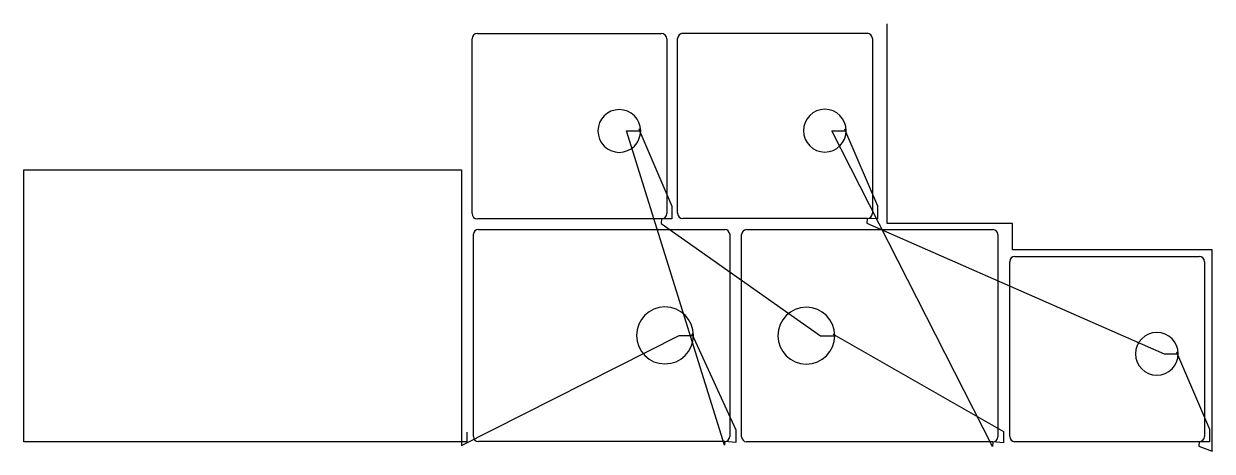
# Model space of a CAD drawing. Header units: metres. Extents: x 20 to 2523, y 0 to 900.
import ezdxf

# ---------------------------------------------------------------- set-up
doc = ezdxf.new("R2010")
doc.units = ezdxf.units.M

msp = doc.modelspace()

# ---------------------------------------------------------------- linework, layer by layer
at = {"layer": 'TOOL_0'}
for p, q in [((975.332, 879.408), (1363.332, 879.408)), ((1408.189, 880.001), (1796.189, 880.001)), ((1838.457, 899.001), (1838.457, 900.001)), ((1838.457, 479.527), (1838.457, 899.001)), ((964.232, 500.308), (964.232, 868.308)), ((1374.432, 868.308), (1374.432, 500.308)), ((1397.089, 500.901), (1397.089, 868.901)), ((1807.289, 868.901), (1807.289, 500.901)), ((1319.332, 674.307), (1315.796, 677.843)), ((1315.796, 677.843), (1385.293, 515.91)), ((1752.189, 674.901), (1748.653, 678.437)), ((1748.653, 678.437), (1818.15, 516.503)), ((1495.934, 12.631), (1289.332, 674.307)), ((1289.332, 674.307), (1319.332, 674.307)), ((2060.479, 10.232), (1722.189, 674.901)), ((1722.189, 674.901), (1752.189, 674.901)), ((20, 20.001), (20, 592.201)), ((20, 592.201), (942.2, 592.201)), ((942.2, 592.201), (942.2, 20.001)), ((1385.293, 515.91), (1385.293, 489.035)), ((1818.15, 516.503), (1818.15, 489.628)), ((1363.332, 489.208), (975.332, 489.208)), ((1363.332, 489.208), (1362.687, 479.797)), ((1362.687, 479.797), (1698.198, 243.252)), ((1385.293, 489.035), (1363.332, 489.208)), ((1796.189, 489.801), (1408.189, 489.801)), ((1796.189, 489.801), (1795.544, 480.39)), ((1795.544, 480.39), (2421.597, 205.102)), ((1818.15, 489.628), (1796.189, 489.801)), ((2102.737, 479.527), (1838.457, 479.527)), ((2102.737, 423.845), (2102.737, 479.527)), ((967.272, 30.844), (967.272, 456.844)), ((977.522, 467.094), (1496.522, 467.094)), ((1506.772, 456.844), (1506.772, 30.844)), ((1531.947, 30.252), (1531.947, 456.252)), ((1542.197, 466.502), (2061.197, 466.502)), ((2071.447, 456.252), (2071.447, 30.252)), ((2523.135, 423.845), (2102.737, 423.845)), ((2107.596, 410.202), (2495.596, 410.202)), ((2523.135, 1.001), (2523.135, 423.845)), ((2096.496, 31.102), (2096.496, 399.102)), ((2506.696, 399.102), (2506.696, 31.102)), ((942.2, 12.333), (1400.522, 243.844)), ((1400.522, 243.844), (1430.522, 243.844)), ((1430.522, 243.844), (1426.986, 247.38)), ((1426.986, 247.38), (1519.436, 44.735)), ((1698.198, 243.252), (1728.198, 243.252)), ((1728.198, 243.252), (1724.662, 246.788)), ((1724.662, 246.788), (2083.369, 41.747)), ((2421.597, 205.102), (2451.597, 205.102)), ((2451.597, 205.102), (2448.061, 208.638)), ((2448.061, 208.638), (2517.557, 46.704)), ((953.223, 40.264), (953.223, 19.831)), ((1519.436, 44.735), (1519.436, 18.316)), ((2083.369, 41.747), (2083.369, 17.66)), ((2517.557, 46.704), (2517.557, 19.829)), ((942.2, 20.001), (20, 20.001)), ((953.223, 19.831), (942.2, 20.001)), ((942.2, 20.001), (942.2, 12.333)), ((1496.522, 20.594), (977.522, 20.594)), ((1496.522, 20.594), (1495.934, 12.631)), ((1519.436, 18.316), (1496.522, 20.594)), ((2061.197, 20.002), (1542.197, 20.002)), ((2061.197, 20.002), (2060.479, 10.232)), ((2083.369, 17.66), (2061.197, 20.002)), ((2495.596, 20.002), (2107.596, 20.002)), ((2495.596, 20.002), (2494.951, 10.591)), ((2494.951, 10.591), (2523.135, 0.001)), ((2517.557, 19.829), (2495.596, 20.002)), ((2523.135, 0.001), (2523.135, 1.001)), ((2523.135, 1.001), (2523.135, 0.001)), ((2523.135, 0.001), (2523.135, 1.001))]:
    msp.add_line(p, q, dxfattribs=at)
for centre, radius, start, end in [((975.332, 868.308), 11.1, 90, 180), ((1363.332, 868.308), 11.1, 0, 90), ((1408.189, 868.901), 11.1, 90, 180), ((1796.189, 868.901), 11.1, 0, 90), ((1274.332, 674.307), 45, 0, 180), ((1707.189, 674.901), 45, 0, 180), ((1274.332, 674.307), 45, 180, 0), ((1707.189, 674.901), 45, 180, 0), ((1408.189, 500.901), 11.1, 180, 270), ((1796.189, 500.901), 11.1, 270, 0), ((975.332, 500.308), 11.1, 180, 270), ((1363.332, 500.308), 11.1, 270, 0), ((977.522, 456.844), 10.25, 90, 180), ((1496.522, 456.844), 10.25, 0, 90), ((1542.197, 456.252), 10.25, 90, 180), ((2061.197, 456.252), 10.25, 0, 90), ((2107.596, 399.102), 11.1, 90, 180), ((2495.596, 399.102), 11.1, 0, 90), ((1370.522, 243.844), 60, 0, 180), ((1668.198, 243.252), 60, 0, 180), ((1370.522, 243.844), 60, 180, 0), ((1668.198, 243.252), 60, 180, 0), ((2406.597, 205.102), 45, 0, 180), ((2406.597, 205.102), 45, 180, 0), ((977.522, 30.844), 10.25, 180, 270), ((1496.522, 30.844), 10.25, 270, 0), ((1542.197, 30.252), 10.25, 180, 270), ((2061.197, 30.252), 10.25, 270, 0), ((2107.596, 31.102), 11.1, 180, 270), ((2495.596, 31.102), 11.1, 270, 0)]:
    msp.add_arc(centre, radius, start, end, dxfattribs=at)

doc.saveas('drawing.dxf')
